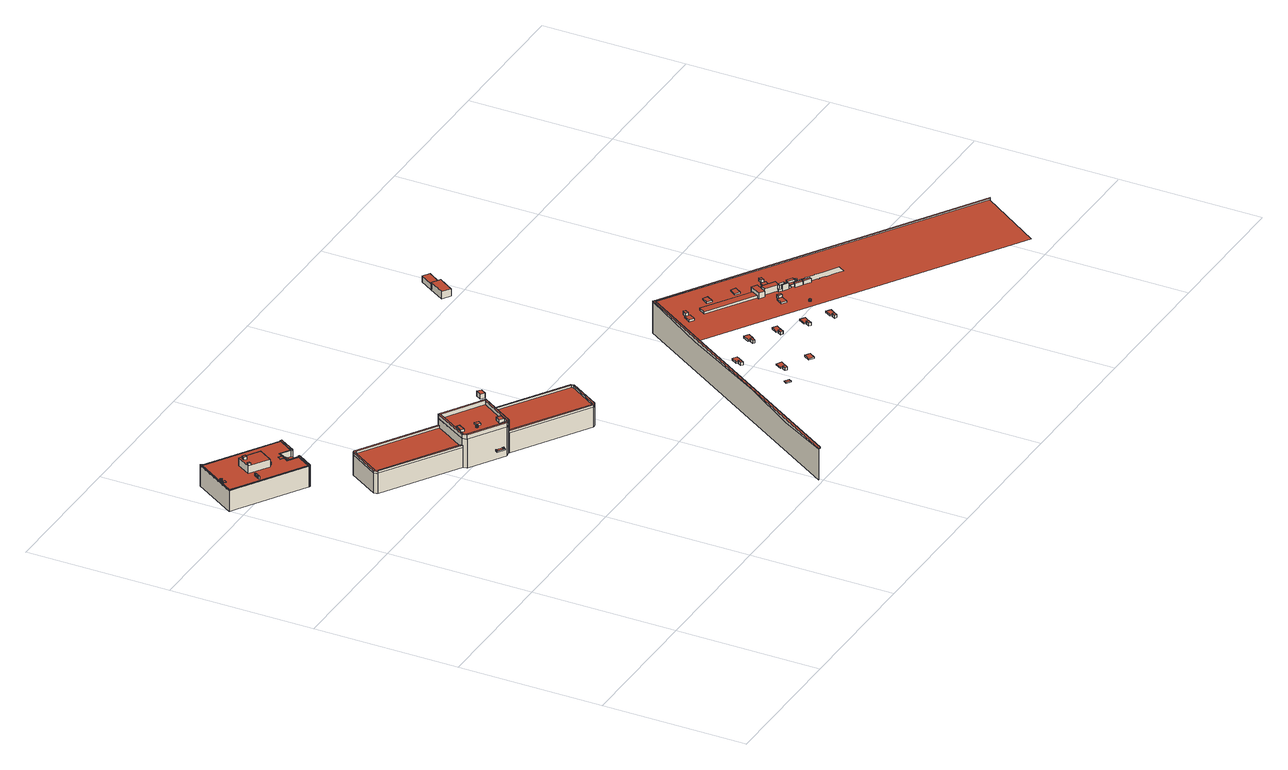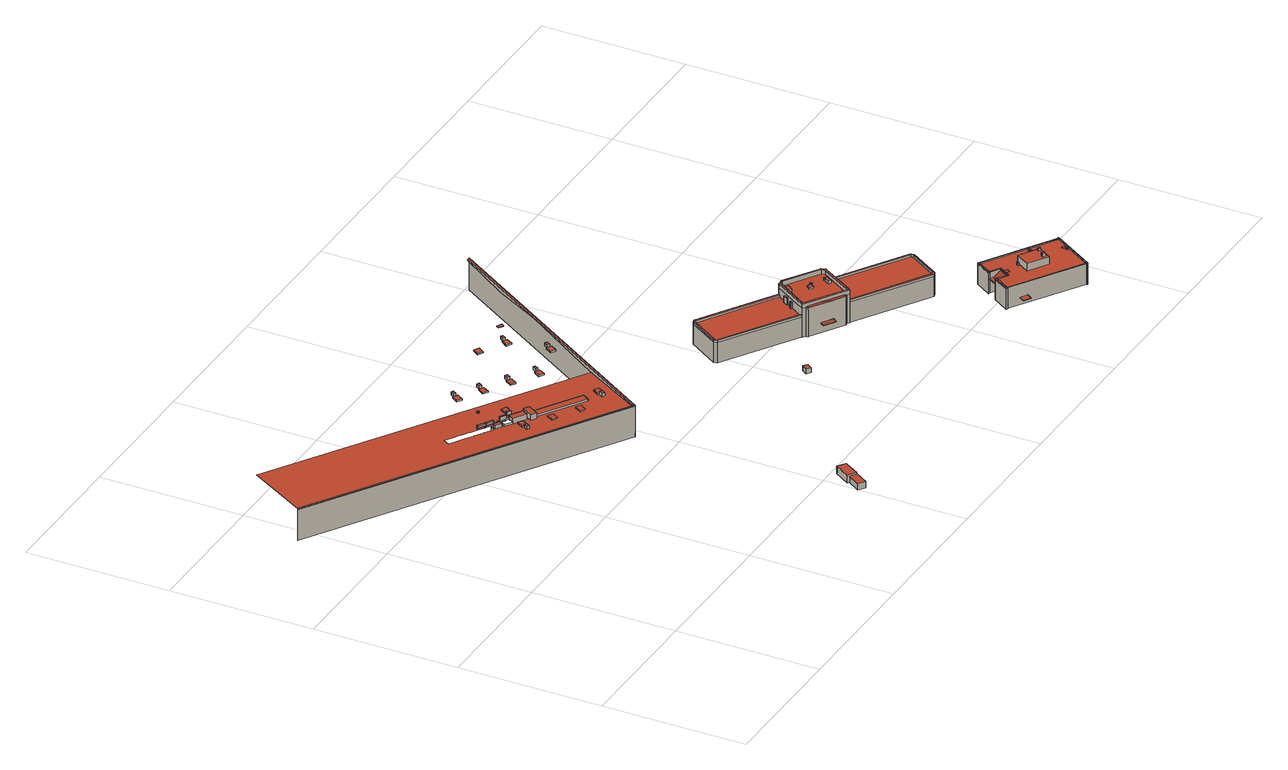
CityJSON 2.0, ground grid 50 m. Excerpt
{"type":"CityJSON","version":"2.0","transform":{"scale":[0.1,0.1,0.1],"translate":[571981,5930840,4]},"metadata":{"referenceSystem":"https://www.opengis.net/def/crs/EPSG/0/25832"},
"CityObjects":{
"building1":{"type":"Building","attributes":{"Grundfläche 2D":"484.877557","Grundhöhe NN":"4.752"},"children":["building1-1","building1-2","building1-3","building1-4","building1-5","building1-6","building1-7","building1-8","building1-9","building1-10","building1-11","building1-12","building1-13","building1-14","building1-15","building1-16"],"geometry":[{"type":"MultiSurface","lod":"3","boundaries":[[[0,1,2,3],[4,5,6,7],[8,9,10,11]],[[12,13,14,15,16,17,18,19,20,21,22,23,24,25,26,27,28,29,30,31,32,33,34,35],[36,37,38,39]],[[38,37,1,0]],[[37,36,2,1]],[[36,39,3,2]],[[0,3,39,38]],[[40,31,30,41,42,43,44,45]],[[46,13,12,35,47,48]],[[49,27,26,25,50,51]],[[52,33,32,53,54,55,56,57]],[[19,18,58,59]],[[60,61,62,23,22,21,20,19,59,63]],[[24,23,62,64]],[[25,24,64,50]],[[29,28,27,49,65,66,67,68]],[[41,30,29,68,67,66,43,42]],[[53,32,31,40,45,44,55,54]],[[69,34,33,52,57,56,70,71]],[[34,69,71,70,47,35]],[[14,13,46,72]],[[15,14,72,73]],[[16,15,73,74]],[[17,16,74,75]],[[18,17,75,58]],[[43,66,65,49,51,50,64,62,61,60,63,59,58,75,74,73,72,46,48,47,70,56,55,44]]],"semantics":{"surfaces":[{"type":"RoofSurface"},{"type":"WallSurface"},{"type":"GroundSurface"}],"values":[0,0,1,1,1,1,1,1,1,1,1,1,1,1,1,1,1,1,1,1,1,1,1,1,2]}}]},
"building1-1":{"type":"BuildingInstallation","parents":["building1"],"geometry":[{"type":"MultiSurface","lod":"3","boundaries":[[[76,77,78,79]],[[79,78,4,7]],[[76,79,7,6]],[[77,76,6,5]],[[78,77,5,4]]],"semantics":{"surfaces":[{"type":"RoofSurface"},{"type":"WallSurface"}],"values":[0,1,1,1,1]}}]},
"building1-2":{"type":"BuildingInstallation","parents":["building1"],"geometry":[{"type":"MultiSurface","lod":"3","boundaries":[[[80,81,82,83,84,85,86,87,88,89,90,91,92,93,94,95,96,97,98,99,100,101,102,103,104,105]],[[106,107,105,104]],[[107,108,80,105]],[[108,109,81,80]],[[109,110,82,81]],[[110,111,83,82]],[[111,112,84,83]],[[112,113,85,84]],[[113,114,86,85]],[[114,115,87,86]],[[115,116,88,87]],[[116,117,89,88]],[[117,118,90,89]],[[118,119,91,90]],[[119,120,92,91]],[[120,121,93,92]],[[121,122,94,93]],[[122,123,95,94]],[[123,124,96,95]],[[124,125,97,96]],[[125,126,98,97]],[[126,127,99,98]],[[127,128,100,99]],[[128,129,101,100]],[[129,130,102,101]],[[130,131,103,102]],[[131,106,104,103]]],"semantics":{"surfaces":[{"type":"RoofSurface"},{"type":"WallSurface"}],"values":[0,1,1,1,1,1,1,1,1,1,1,1,1,1,1,1,1,1,1,1,1,1,1,1,1,1,1]}}]},
"building1-3":{"type":"BuildingInstallation","parents":["building1"],"geometry":[{"type":"MultiSurface","lod":"3","boundaries":[[[132,133,134,135,136,137]],[[18,19,135,134]],[[20,138,136,135,19]],[[139,140,16,17,133,132,137,136,138,141,142,143]],[[17,18,134,133]]],"semantics":{"surfaces":[{"type":"RoofSurface"},{"type":"WallSurface"}],"values":[0,1,1,1,1]}}]},
"building1-4":{"type":"BuildingInstallation","parents":["building1"],"geometry":[{"type":"MultiSurface","lod":"3","boundaries":[[[144,145,146,147]],[[147,146,10,9]],[[144,147,9,8]],[[145,144,8,11]],[[146,145,11,10]]],"semantics":{"surfaces":[{"type":"RoofSurface"},{"type":"WallSurface"}],"values":[0,1,1,1,1]}}]},
"building1-5":{"type":"BuildingInstallation","parents":["building1"],"geometry":[{"type":"MultiSurface","lod":"3","boundaries":[[[148,149,150,151,152,153,154]],[[25,26,27,150,149,148]],[[27,28,29,152,151,150]],[[155,156,157,23,24,154,153,152,29,30,158,159,160]],[[24,25,148,154]]],"semantics":{"surfaces":[{"type":"RoofSurface"},{"type":"WallSurface"}],"values":[0,1,1,1,1]}}]},
"building1-6":{"type":"BuildingInstallation","parents":["building1"],"geometry":[{"type":"MultiSurface","lod":"3","boundaries":[[[161,159,158,162,163,164,165,166]],[[30,31,162,158]],[[31,32,163,162]],[[32,33,164,163]],[[167,168,166,165]],[[168,169,161,166]],[[169,160,159,161]]],"semantics":{"surfaces":[{"type":"RoofSurface"},{"type":"WallSurface"}],"values":[0,1,1,1,1,1,1]}}]},
"building1-7":{"type":"BuildingInstallation","parents":["building1"],"geometry":[{"type":"MultiSurface","lod":"3","boundaries":[[[170,171,172,173]],[[171,170,174,175]],[[175,176,172,171]],[[173,172,176,177]],[[170,173,177,174]]],"semantics":{"surfaces":[{"type":"RoofSurface"},{"type":"WallSurface"}],"values":[0,1,1,1,1]}}]},
"building1-8":{"type":"BuildingInstallation","parents":["building1"],"geometry":[{"type":"MultiSurface","lod":"3","boundaries":[[[156,178,141,138,179,180,157]],[[20,21,22,23,157,180,179,138]],[[156,155,142,141,178]]],"semantics":{"surfaces":[{"type":"RoofSurface"},{"type":"WallSurface"}],"values":[0,1,1]}}]},
"building1-9":{"type":"BuildingInstallation","parents":["building1"],"geometry":[{"type":"MultiSurface","lod":"3","boundaries":[[[181,182,183,184]],[[182,181,185,186]],[[183,182,186,187]],[[184,183,187,188]],[[181,184,188,185]]],"semantics":{"surfaces":[{"type":"RoofSurface"},{"type":"WallSurface"}],"values":[0,1,1,1,1]}}]},
"building1-10":{"type":"BuildingInstallation","parents":["building1"],"geometry":[{"type":"MultiSurface","lod":"3","boundaries":[[[139,189,190,140]],[[143,191,189,139]],[[15,16,140,190]]],"semantics":{"surfaces":[{"type":"RoofSurface"},{"type":"WallSurface"}],"values":[0,1,1]}}]},
"building1-11":{"type":"BuildingInstallation","parents":["building1"],"geometry":[{"type":"MultiSurface","lod":"3","boundaries":[[[192,193,194,195]],[[192,195,196,197]],[[195,194,198,196]],[[193,192,197,199]],[[194,193,199,198]]],"semantics":{"surfaces":[{"type":"RoofSurface"},{"type":"WallSurface"}],"values":[0,1,1,1,1]}}]},
"building1-12":{"type":"BuildingInstallation","parents":["building1"],"geometry":[{"type":"MultiSurface","lod":"3","boundaries":[[[200,201,202,203]],[[203,202,204,205]],[[205,206,200,203]],[[201,200,206,207]],[[207,204,202,201]]],"semantics":{"surfaces":[{"type":"RoofSurface"},{"type":"WallSurface"}],"values":[0,1,1,1,1]}}]},
"building1-13":{"type":"BuildingInstallation","parents":["building1"],"geometry":[{"type":"MultiSurface","lod":"3","boundaries":[[[208,209,210,211,212,213,214]],[[35,12,13,212,211,210]],[[13,14,213,212]],[[15,190,189,191,167,165,164,33,34,209,208,214,213,14]],[[35,210,209,34]]],"semantics":{"surfaces":[{"type":"RoofSurface"},{"type":"WallSurface"}],"values":[0,1,1,1,1]}}]},
"building1-14":{"type":"BuildingInstallation","parents":["building1"],"geometry":[{"type":"MultiSurface","lod":"3","boundaries":[[[215,216,217,218]],[[219,220,216,215]],[[220,221,217,216]],[[218,217,221,222]],[[215,218,222,219]]],"semantics":{"surfaces":[{"type":"RoofSurface"},{"type":"WallSurface"}],"values":[0,1,1,1,1]}}]},
"building1-15":{"type":"BuildingInstallation","parents":["building1"],"geometry":[{"type":"MultiSurface","lod":"3","boundaries":[[[41,68,223,224,69,52,225,226]],[[225,53,40,226]],[[53,54,45,40]],[[224,227,71,69]],[[69,71,57,52]],[[41,42,67,68]],[[68,67,228,223]],[[225,52,57,54,53]],[[226,40,45,42,41]],[[224,223,228,227]],[[228,67,42,45,54,57,71,227]]],"semantics":{"surfaces":[{"type":"RoofSurface"},{"type":"WallSurface"},{"type":"OuterCeilingSurface"}],"values":[0,0,1,1,1,1,1,1,1,1,2]}}]},
"building1-16":{"type":"BuildingInstallation","parents":["building1"],"geometry":[{"type":"MultiSurface","lod":"3","boundaries":[[[229,230,231,232]],[[233,234,232,231]],[[234,235,229,232]],[[235,236,230,229]],[[236,233,231,230]],[[236,235,234,233]]],"semantics":{"surfaces":[{"type":"RoofSurface"},{"type":"WallSurface"},{"type":"OuterCeilingSurface"}],"values":[0,1,1,1,1,2]}}]},
"building2":{"type":"Building","attributes":{"Grundfläche 2D":"1149.366505","Grundhöhe NN":"5.049"},"children":["building2-1","building2-2","building2-3","building2-4","building2-5","building2-6","building2-7","building2-8","building2-9","building2-10"],"geometry":[{"type":"MultiSurface","lod":"3","boundaries":[[[237,238,239,240,241,242,243,244,245,246,247,248,249,250,251,252,253]],[[254,255,256,257,258,259,260,261,262,263,264,265,266,267,268,269]],[[270,271,272,273,274,275,276,277]],[[278,279,280,281,282,274,273,283]],[[284,285,286,287,288,289,290,291]],[[292,293,294,295,296,297,298,299,300,301,302,303,304,305,306]],[[307,308,309,310,311,312]],[[313,314,315,316,317]],[[318,319,320,316,315]],[[319,321,322,320]],[[323,322,321]],[[304,303,243,242]],[[301,300,244,243,303,302,324,325]],[[300,299,298,246,245,244]],[[298,297,247,246]],[[296,326,327,328,251,250,249,248]],[[329,252,251,328]],[[329,330,253,252]],[[330,331,237,253]],[[241,240,239,238,237,331,313,317,316,320,322,323,305]],[[284,291,290,289,280,279,332,333,334,331,330,277,276]],[[262,310,309,263]],[[309,308,264,263]],[[265,264,308,307]],[[266,265,307,312]],[[267,266,312,311]],[[335,336,254,269]],[[336,337,255,254]],[[337,338,256,255]],[[339,340,258,257,256,338]],[[340,341,342,260,259,258]],[[343,344,270,277]],[[344,345,346,347,273,272,271,270]],[[274,286,285,275]],[[276,275,285,284]],[[281,280,289,288]],[[282,281,288,287]],[[274,282,287,286]],[[347,348,283,273]],[[348,349,278,283]],[[349,332,279,278]],[[335,269,268,267,311,310,262,261,294,293,292,306,305,350,351]],[[295,294,261,260,342,352,353,296]],[[354,355,328,327,326,296,353,356]],[[329,328,355,357]],[[330,329,357,358]],[[330,358,343,277]],[[313,331,334,359]],[[323,360,350,305]],[[361,315,314,313,359,362]],[[363,321,319,318,315,361,364]],[[323,321,363,360]],[[336,335,351,365]],[[337,336,365,366]],[[338,337,366,367]],[[368,340,339,338,367,369]],[[342,341,340,368,370,352]],[[344,343,358,371]],[[372,373,347,346,345,344,371,374]],[[348,347,373,375]],[[349,348,375,376]],[[332,349,376,333]],[[334,333,376,375,373,372,374,371,358,357,355,354,356,353,352,370,368,369,367,366,365,351,350,360,363,364,361,362,359]]],"semantics":{"surfaces":[{"type":"RoofSurface"},{"type":"WallSurface"},{"type":"GroundSurface"}],"values":[0,0,0,0,0,0,0,0,0,0,0,1,1,1,1,1,1,1,1,1,1,1,1,1,1,1,1,1,1,1,1,1,1,1,1,1,1,1,1,1,1,1,1,1,1,1,1,1,1,1,1,1,1,1,1,1,1,1,1,1,1,1,2]}}]},
"building2-1":{"type":"BuildingInstallation","parents":["building2"],"geometry":[{"type":"MultiSurface","lod":"3","boundaries":[[[377,378,379,380]],[[381,382,380,379]],[[382,383,377,380]],[[378,377,383,384]],[[379,378,384,381]]],"semantics":{"surfaces":[{"type":"RoofSurface"},{"type":"WallSurface"}],"values":[0,1,1,1,1]}}]},
"building2-2":{"type":"BuildingInstallation","parents":["building2"],"geometry":[{"type":"MultiSurface","lod":"3","boundaries":[[[242,241,385,386,387,388,389,248,247,390]],[[306,292,293,294,388,387,386,385,241,305]],[[294,295,296,248,389,388]],[[297,391,390,247]],[[391,304,242,390]]],"semantics":{"surfaces":[{"type":"RoofSurface"},{"type":"WallSurface"}],"values":[0,1,1,1,1]}}]},
"building2-3":{"type":"BuildingInstallation","parents":["building2"],"geometry":[{"type":"MultiSurface","lod":"3","boundaries":[[[392,393,394,395]],[[394,393,396,397]],[[397,398,395,394]],[[392,395,398,399]],[[399,396,393,392]]],"semantics":{"surfaces":[{"type":"RoofSurface"},{"type":"WallSurface"}],"values":[0,1,1,1,1]}}]},
"building2-4":{"type":"BuildingInstallation","parents":["building2"],"geometry":[{"type":"MultiSurface","lod":"3","boundaries":[[[400,401,402,403]],[[290,291,400,403]],[[291,404,401,400]],[[402,401,404,405]],[[290,403,402,405]]],"semantics":{"surfaces":[{"type":"RoofSurface"},{"type":"WallSurface"}],"values":[0,1,1,1,1]}}]},
"building2-5":{"type":"BuildingInstallation","parents":["building2"],"geometry":[{"type":"MultiSurface","lod":"3","boundaries":[[[406,407,408,409,410,411,412,413,414,415,416,417,418,419,420,421,422,423,424,425,426,427,428,429,430]],[[431,432,406,430]],[[432,433,407,406]],[[434,431,430,429]],[[433,435,408,407]],[[435,436,409,408]],[[436,437,410,409]],[[437,438,411,410]],[[438,439,412,411]],[[439,440,413,412]],[[440,441,414,413]],[[441,442,415,414]],[[442,443,416,415]],[[443,444,417,416]],[[444,445,418,417]],[[445,446,419,418]],[[446,447,420,419]],[[447,448,421,420]],[[448,449,422,421]],[[449,450,423,422]],[[450,451,424,423]],[[451,452,425,424]],[[452,453,426,425]],[[453,454,427,426]],[[454,455,428,427]],[[455,434,429,428]]],"semantics":{"surfaces":[{"type":"RoofSurface"},{"type":"WallSurface"}],"values":[0,1,1,1,1,1,1,1,1,1,1,1,1,1,1,1,1,1,1,1,1,1,1,1,1,1]}}]},
"building2-6":{"type":"BuildingInstallation","parents":["building2"],"geometry":[{"type":"MultiSurface","lod":"3","boundaries":[[[456,457,458,459]],[[458,457,460,461]],[[462,459,458,461]],[[456,459,462,463]],[[457,456,463,460]]],"semantics":{"surfaces":[{"type":"RoofSurface"},{"type":"WallSurface"}],"values":[0,1,1,1,1]}}]},
"building2-7":{"type":"BuildingInstallation","parents":["building2"],"geometry":[{"type":"MultiSurface","lod":"3","boundaries":[[[324,464,465,325]],[[464,324,302,466]],[[465,464,466,467]],[[325,465,467,301]]],"semantics":{"surfaces":[{"type":"RoofSurface"},{"type":"WallSurface"}],"values":[0,1,1,1]}}]},
"building2-8":{"type":"BuildingInstallation","parents":["building2"],"geometry":[{"type":"MultiSurface","lod":"3","boundaries":[[[468,469,470,471,472,473,474,475]],[[476,468,475,477,478]],[[479,472,471,480,481]],[[479,482,473,472]],[[474,473,482,483]],[[483,477,475,474]],[[468,476,484,469]],[[469,484,485,470]],[[470,485,480,471]],[[486,481,480,485,484,476,478,487]]],"semantics":{"surfaces":[{"type":"RoofSurface"},{"type":"WallSurface"},{"type":"OuterCeilingSurface"}],"values":[0,1,1,1,1,1,1,1,1,2]}}]},
"building2-9":{"type":"BuildingInstallation","parents":["building2"],"geometry":[{"type":"MultiSurface","lod":"3","boundaries":[[[482,479,477,483]],[[479,481,478,477]],[[481,486,487,478]]],"semantics":{"surfaces":[{"type":"RoofSurface"},{"type":"WallSurface"},{"type":"OuterCeilingSurface"}],"values":[0,1,2]}}]},
"building2-10":{"type":"BuildingInstallation","parents":["building2"],"geometry":[{"type":"MultiSurface","lod":"3","boundaries":[[[488,489,490,491]],[[492,493,488,491]],[[494,492,491,490]],[[493,495,489,488]],[[495,494,490,489]],[[495,493,492,494]]],"semantics":{"surfaces":[{"type":"RoofSurface"},{"type":"WallSurface"},{"type":"OuterCeilingSurface"}],"values":[0,1,1,1,1,2]}}]},
"building3":{"type":"Building","attributes":{"Grundfläche 2D":"12975.979466","Grundhöhe NN":"4.905"},"children":["building3-1","building3-2","building3-3","building3-4","building3-5","building3-6","building3-7","building3-8","building3-9","building3-10","building3-11","building3-12","building3-13","building3-14","building3-15","building3-16","building3-17","building3-18","building3-19","building3-20","building3-21","building3-22","building3-23","building3-24","building3-25","building3-26","building3-27","building3-28"],"geometry":[{"type":"MultiSurface","lod":"3","boundaries":[[[496,497,498,499,500,501,502,503,504]],[[505,506,500,499,498,497,496]],[[507,508,509,510,511,512,513]],[[514,515,516,517]],[[506,505,511,510,518,519,520]],[[515,521,522,516]],[[517,516,522,523]],[[524,514,517,523]],[[525,526,527,528]],[[526,529,530,527]],[[531,532,528,527,530,533]],[[534,535,536,537]],[[535,538,539,540,541,536]],[[534,537,533,530,529]],[[537,542,531,533]],[[525,528,532,543,544]],[[542,543,532,531]],[[545,546,547,548]],[[549,544,543,550]],[[546,551,552,547]],[[551,553,554,552]],[[555,549,550,556]],[[557,558,559,560]],[[558,555,556,559]],[[561,562,563,564]],[[565,566,567,568]],[[569,570,509,508],[544,549,555,558,557,571,566,565,572,573,574,575,576,577,578,579,580,581,582,583,584,585,586,587,588,589,590,591,592,593,594,595,596,597,562,561,598,599,553,551,546,545,600,601,539,538,535,534,529,526,525],[524,521,515,514]],[[562,597,602,603]],[[572,565,568,604]],[[573,572,604,605]],[[501,500,606,607,608,609]]],"semantics":{"surfaces":[{"type":"WallSurface"},{"type":"RoofSurface"}],"values":[0,0,0,0,1,0,1,0,0,0,1,0,0,0,0,0,0,0,0,0,0,0,0,0,0,0,1,1,0,0,0]}}]},
"building3-1":{"type":"BuildingInstallation","parents":["building3"],"geometry":[{"type":"MultiSurface","lod":"3","boundaries":[[[610,611,612,613]],[[614,615,613,612]],[[610,613,615,616]],[[616,617,611,610]],[[612,611,617,614]]],"semantics":{"surfaces":[{"type":"RoofSurface"},{"type":"WallSurface"}],"values":[0,1,1,1,1]}}]},
"building3-2":{"type":"BuildingInstallation","parents":["building3"],"geometry":[{"type":"MultiSurface","lod":"3","boundaries":[[[618,619,620,621]],[[619,618,622,623]],[[621,620,624,625]],[[618,621,625,622]],[[620,619,623,624]]],"semantics":{"surfaces":[{"type":"RoofSurface"},{"type":"WallSurface"}],"values":[0,1,1,1,1]}}]},
"building3-3":{"type":"BuildingInstallation","parents":["building3"],"geometry":[{"type":"MultiSurface","lod":"3","boundaries":[[[626,627,628,629]],[[629,628,630,631]],[[626,629,631,632]],[[627,626,632,633]],[[628,627,633,630]]],"semantics":{"surfaces":[{"type":"RoofSurface"},{"type":"WallSurface"}],"values":[0,1,1,1,1]}}]},
"building3-4":{"type":"BuildingInstallation","parents":["building3"],"geometry":[{"type":"MultiSurface","lod":"3","boundaries":[[[634,635,636,637]],[[638,639,637,636]],[[639,640,634,637]],[[640,641,635,634]],[[641,638,636,635]]],"semantics":{"surfaces":[{"type":"RoofSurface"},{"type":"WallSurface"}],"values":[0,1,1,1,1]}}]},
"building3-5":{"type":"BuildingInstallation","parents":["building3"],"geometry":[{"type":"MultiSurface","lod":"3","boundaries":[[[642,643,644,645]],[[645,644,646,647]],[[642,645,647,648]],[[648,649,643,642]],[[649,646,644,643]]],"semantics":{"surfaces":[{"type":"RoofSurface"},{"type":"WallSurface"}],"values":[0,1,1,1,1]}}]},
"building3-6":{"type":"BuildingInstallation","parents":["building3"],"geometry":[{"type":"MultiSurface","lod":"3","boundaries":[[[650,651,652,653,654]],[[655,656,652,651]],[[657,655,651,650]],[[656,658,659,654,653,652]],[[659,657,650,654]]],"semantics":{"surfaces":[{"type":"RoofSurface"},{"type":"WallSurface"}],"values":[0,1,1,1,1]}}]},
"building3-7":{"type":"BuildingInstallation","parents":["building3"],"geometry":[{"type":"MultiSurface","lod":"3","boundaries":[[[660,661,662,663]],[[663,662,664,665]],[[660,663,665,666]],[[661,660,666,667]],[[662,661,667,664]]],"semantics":{"surfaces":[{"type":"RoofSurface"},{"type":"WallSurface"}],"values":[0,1,1,1,1]}}]},
"building3-8":{"type":"BuildingInstallation","parents":["building3"],"geometry":[{"type":"MultiSurface","lod":"3","boundaries":[[[668,669,670,671]],[[671,670,672,673]],[[673,674,668,671]],[[669,668,674,675]],[[675,672,670,669]]],"semantics":{"surfaces":[{"type":"RoofSurface"},{"type":"WallSurface"}],"values":[0,1,1,1,1]}}]},
"building3-9":{"type":"BuildingInstallation","parents":["building3"],"geometry":[{"type":"MultiSurface","lod":"3","boundaries":[[[676,677,678,679]],[[679,678,680,681]],[[676,679,681,682]],[[677,676,682,683]],[[678,677,683,680]]],"semantics":{"surfaces":[{"type":"RoofSurface"},{"type":"WallSurface"}],"values":[0,1,1,1,1]}}]},
"building3-10":{"type":"BuildingInstallation","parents":["building3"],"geometry":[{"type":"MultiSurface","lod":"3","boundaries":[[[684,685,686,687]],[[688,689,687,686]],[[689,690,684,687]],[[690,691,685,684]],[[691,688,686,685]]],"semantics":{"surfaces":[{"type":"RoofSurface"},{"type":"WallSurface"}],"values":[0,1,1,1,1]}}]},
"building3-11":{"type":"BuildingInstallation","parents":["building3"],"geometry":[{"type":"MultiSurface","lod":"3","boundaries":[[[692,693,694,695,696]],[[697,698,699,694,693,692]],[[699,700,695,694]],[[700,701,696,695]],[[701,697,692,696]]],"semantics":{"surfaces":[{"type":"RoofSurface"},{"type":"WallSurface"}],"values":[0,1,1,1,1]}}]},
"building3-12":{"type":"BuildingInstallation","parents":["building3"],"geometry":[{"type":"MultiSurface","lod":"3","boundaries":[[[702,703,704,705]],[[705,704,706,707]],[[702,705,707,708]],[[703,702,708,709]],[[704,703,709,706]]],"semantics":{"surfaces":[{"type":"RoofSurface"},{"type":"WallSurface"}],"values":[0,1,1,1,1]}}]},
"building3-13":{"type":"BuildingInstallation","parents":["building3"],"geometry":[{"type":"MultiSurface","lod":"3","boundaries":[[[710,711,712,713]],[[713,712,714,715]],[[710,713,715,716]],[[711,710,716,717]],[[712,711,717,714]]],"semantics":{"surfaces":[{"type":"RoofSurface"},{"type":"WallSurface"}],"values":[0,1,1,1,1]}}]},
"building3-14":{"type":"BuildingInstallation","parents":["building3"],"geometry":[{"type":"MultiSurface","lod":"3","boundaries":[[[718,719,720,721]],[[722,723,718,721]],[[723,724,719,718]],[[724,725,720,719]],[[725,722,721,720]]],"semantics":{"surfaces":[{"type":"RoofSurface"},{"type":"WallSurface"}],"values":[0,1,1,1,1]}}]},
"building3-15":{"type":"BuildingInstallation","parents":["building3"],"geometry":[{"type":"MultiSurface","lod":"3","boundaries":[[[726,727,728,729]],[[729,728,730,731]],[[726,729,731,732]],[[727,726,732,733]],[[728,727,733,730]]],"semantics":{"surfaces":[{"type":"RoofSurface"},{"type":"WallSurface"}],"values":[0,1,1,1,1]}}]},
"building3-16":{"type":"BuildingInstallation","parents":["building3"],"geometry":[{"type":"MultiSurface","lod":"3","boundaries":[[[734,735,736,737]],[[737,736,738,739]],[[734,737,739,740]],[[735,734,740,741]],[[736,735,741,738]]],"semantics":{"surfaces":[{"type":"RoofSurface"},{"type":"WallSurface"}],"values":[0,1,1,1,1]}}]},
"building3-17":{"type":"BuildingInstallation","parents":["building3"],"geometry":[{"type":"MultiSurface","lod":"3","boundaries":[[[742,743,744,745]],[[746,747,742,745]],[[747,748,743,742]],[[748,749,744,743]],[[749,746,745,744]]],"semantics":{"surfaces":[{"type":"RoofSurface"},{"type":"WallSurface"}],"values":[0,1,1,1,1]}}]},
"building3-18":{"type":"BuildingInstallation","parents":["building3"],"geometry":[{"type":"MultiSurface","lod":"3","boundaries":[[[750,751,752,753]],[[754,755,751,750]],[[755,756,752,751]],[[756,757,753,752]],[[757,754,750,753]]],"semantics":{"surfaces":[{"type":"RoofSurface"},{"type":"WallSurface"}],"values":[0,1,1,1,1]}}]},
"building3-19":{"type":"BuildingInstallation","parents":["building3"],"geometry":[{"type":"MultiSurface","lod":"3","boundaries":[[[758,759,760,761]],[[761,760,762,763]],[[758,761,763,764]],[[759,758,764,765]],[[760,759,765,762]]],"semantics":{"surfaces":[{"type":"RoofSurface"},{"type":"WallSurface"}],"values":[0,1,1,1,1]}}]},
"building3-20":{"type":"BuildingInstallation","parents":["building3"],"geometry":[{"type":"MultiSurface","lod":"3","boundaries":[[[766,767,768,769]],[[769,768,770,771]],[[766,769,771,772]],[[767,766,772,773]],[[768,767,773,770]]],"semantics":{"surfaces":[{"type":"RoofSurface"},{"type":"WallSurface"}],"values":[0,1,1,1,1]}}]},
"building3-21":{"type":"BuildingInstallation","parents":["building3"],"geometry":[{"type":"MultiSurface","lod":"3","boundaries":[[[774,775,776,777]],[[778,779,774,777]],[[780,775,774,779,524,523,522,521]],[[780,781,776,775]],[[781,778,777,776]]],"semantics":{"surfaces":[{"type":"RoofSurface"},{"type":"WallSurface"}],"values":[0,1,1,1,1]}}]},
"building3-22":{"type":"BuildingInstallation","parents":["building3"],"geometry":[{"type":"MultiSurface","lod":"3","boundaries":[[[782,783,784,785,786,787,788,789,790,791,792,793,794,795,796,797,798,799,800,801,802,803,804,805,806,807,808,809,810]],[[787,786,811,812]],[[784,783,813,814]],[[785,784,814,815]],[[786,785,815,811]],[[788,787,812,816]],[[789,788,816,817]],[[790,789,817,818]],[[791,790,818,819]],[[792,791,819,820]],[[793,792,820,821]],[[794,793,821,822]],[[795,794,822,823]],[[796,795,823,824]],[[797,796,824,825]],[[798,797,825,826]],[[799,798,826,827]],[[800,799,827,828]],[[801,800,828,829]],[[802,801,829,830]],[[803,802,830,831]],[[804,803,831,832]],[[805,804,832,833]],[[806,805,833,834]],[[807,806,834,835]],[[808,807,835,836]],[[809,808,836,837]],[[810,809,837,838]],[[782,810,838,839]],[[783,782,839,813]]],"semantics":{"surfaces":[{"type":"RoofSurface"},{"type":"WallSurface"}],"values":[0,1,1,1,1,1,1,1,1,1,1,1,1,1,1,1,1,1,1,1,1,1,1,1,1,1,1,1,1,1]}}]},
"building3-23":{"type":"BuildingInstallation","parents":["building3"],"geometry":[{"type":"MultiSurface","lod":"3","boundaries":[[[840,841,842,843,844,845]],[[846,540,539,847,843,842,841]],[[847,848,844,843]],[[545,548,849,840,845,844,848]],[[849,846,841,840]]],"semantics":{"surfaces":[{"type":"RoofSurface"},{"type":"WallSurface"}],"values":[0,1,1,1,1]}}]},
"building3-24":{"type":"BuildingInstallation","parents":["building3"],"geometry":[{"type":"MultiSurface","lod":"3","boundaries":[[[850,851,852,853]],[[851,850,854,855]],[[855,856,852,851]],[[856,857,853,852]],[[850,853,857,854]]],"semantics":{"surfaces":[{"type":"RoofSurface"},{"type":"WallSurface"}],"values":[0,1,1,1,1]}}]},
"building3-25":{"type":"BuildingInstallation","parents":["building3"],"geometry":[{"type":"MultiSurface","lod":"3","boundaries":[[[858,859,860,861]],[[861,860,862,863]],[[858,861,863,864]],[[859,858,864,865]],[[860,859,865,862]]],"semantics":{"surfaces":[{"type":"RoofSurface"},{"type":"WallSurface"}],"values":[0,1,1,1,1]}}]},
"building3-26":{"type":"BuildingInstallation","parents":["building3"],"geometry":[{"type":"MultiSurface","lod":"3","boundaries":[[[866,867,868,869,870,871]],[[872,554,553,873,869,868,867]],[[873,874,870,869]],[[561,564,875,866,871,870,874]],[[875,872,867,866]]],"semantics":{"surfaces":[{"type":"RoofSurface"},{"type":"WallSurface"}],"values":[0,1,1,1,1]}}]},
"building3-27":{"type":"BuildingInstallation","parents":["building3"],"geometry":[{"type":"MultiSurface","lod":"3","boundaries":[[[876,877,878,879]],[[876,880,557,560,881,877]],[[881,567,878,877]],[[882,879,878,567,566]],[[882,880,876,879]]],"semantics":{"surfaces":[{"type":"RoofSurface"},{"type":"WallSurface"}],"values":[0,1,1,1,1]}}]},
"building3-28":{"type":"BuildingInstallation","parents":["building3"],"geometry":[{"type":"MultiSurface","lod":"3","boundaries":[[[883,884,885,886,887,888]],[[889,563,562,890,886,885,884]],[[890,891,887,886]],[[597,892,893,883,888,887,891]],[[893,889,884,883]]],"semantics":{"surfaces":[{"type":"RoofSurface"},{"type":"WallSurface"}],"values":[0,1,1,1,1]}}]},
"building4":{"type":"Building","attributes":{"Grundfläche 2D":"3.917726","Grundhöhe NN":"5.155"},"geometry":[{"type":"Solid","lod":"3","boundaries":[[[[894,895,896,897]],[[898,899,897,896]],[[899,900,894,897]],[[900,901,895,894]],[[901,898,896,895]],[[901,900,899,898]]]],"semantics":{"surfaces":[{"type":"RoofSurface"},{"type":"WallSurface"},{"type":"GroundSurface"}],"values":[[0,1,1,1,1,2]]}}]},
"building5":{"type":"Building","attributes":{"Grundfläche 2D":"20.797572","Grundhöhe NN":"4.894"},"geometry":[{"type":"Solid","lod":"3","boundaries":[[[[902,903,904,905]],[[903,902,906,907]],[[904,903,907,908]],[[905,904,908,909]],[[902,905,909,906]],[[907,906,909,908]]]],"semantics":{"surfaces":[{"type":"RoofSurface"},{"type":"WallSurface"},{"type":"GroundSurface"}],"values":[[0,1,1,1,1,2]]}}]},
"building6":{"type":"Building","attributes":{"Grundfläche 2D":"14.997078","Grundhöhe NN":"4.881"},"geometry":[{"type":"Solid","lod":"3","boundaries":[[[[910,911,912,913,914,915]],[[916,907,914,913]],[[907,917,915,914]],[[917,918,910,915]],[[918,919,911,910]],[[919,920,912,911]],[[920,916,913,912]],[[916,920,919,918,917,907]]]],"semantics":{"surfaces":[{"type":"RoofSurface"},{"type":"WallSurface"},{"type":"GroundSurface"}],"values":[[0,1,1,1,1,1,1,2]]}}]}
},
"vertices":[
[150,1593,109],[120,1545,109],[186,1503,109],[216,1551,109],[151,1582,109],[159,1576,109],[154,1568,109],[145,1574,109],[130,1542,109],[123,1546,109],[127,1553,109],[134,1549,109],[338,1539,82],[340,1541,82],[336,1544,82],[335,1543,82],[97,1695,82],[97,1696,82],[94,1698,82],[1,1551,82],[3,1549,82],[35,1529,82],[37,1528,82],[243,1398,82],[243,1397,82],[247,1395,82],[280,1447,82],[283,1451,82],[280,1452,82],[278,1453,82],[277,1452,82],[244,1472,82],[268,1509,82],[301,1489,82],[300,1488,82],[305,1485,82],[186,1503,82],[120,1545,82],[150,1593,82],[216,1551,82],[244,1472,79],[277,1452,62],[277,1452,60],[277,1452,8],[244,1472,8],[244,1472,60],[340,1541,8],[305,1485,8],[338,1539,8],[283,1451,8],[247,1395,8],[280,1447,8],[301,1489,62],[268,1509,79],[268,1509,60],[268,1509,8],[301,1489,8],[301,1489,60],[94,1698,8],[1,1551,8],[35,1529,8],[37,1528,8],[243,1398,8],[3,1549,8],[243,1397,8],[280,1452,8],[278,1453,8],[278,1453,60],[278,1453,62],[300,1488,62],[300,1488,8],[300,1488,60],[336,1544,8],[335,1543,8],[97,1695,8],[97,1696,8],
[154,1568,119],[159,1576,119],[151,1582,119],[145,1574,119],
[48,1598,88],[48,1599,88],[48,1600,88],[48,1601,88],[48,1602,88],[48,1603,88],[47,1603,88],[47,1604,88],[46,1604,88],[45,1604,88],[44,1604,88],[43,1604,88],[43,1603,88],[42,1603,88],[42,1602,88],[41,1602,88],[41,1601,88],[41,1600,88],[42,1599,88],[42,1598,88],[43,1598,88],[43,1597,88],[44,1597,88],[45,1597,88],[46,1597,88],[47,1598,88],[46,1597,82],[47,1598,82],[48,1598,82],[48,1599,82],[48,1600,82],[48,1601,82],[48,1602,82],[48,1603,82],[47,1603,82],[47,1604,82],[46,1604,82],[45,1604,82],[44,1604,82],[43,1604,82],[43,1603,82],[42,1603,82],[42,1602,82],[41,1602,82],[41,1601,82],[41,1600,82],[42,1599,82],[42,1598,82],[43,1598,82],[43,1597,82],[44,1597,82],[45,1597,82],
[97,1695,86],[97,1696,86],[94,1698,86],[1,1551,86],[3,1549,86],[95,1693,86],[3,1549,84],[95,1693,84],[97,1695,84],[6,1553,84],[6,1553,82],[95,1693,82],
[130,1542,116],[134,1549,116],[127,1553,116],[123,1546,116],
[247,1395,85],[280,1447,85],[283,1451,85],[280,1452,85],[278,1453,85],[276,1450,85],[243,1397,85],[245,1401,82],[245,1401,84],[243,1398,84],[277,1452,84],[276,1450,84],[276,1450,82],
[241,1472,84],[244,1472,84],[268,1509,84],[301,1489,84],[302,1491,84],[267,1513,84],[302,1491,82],[267,1513,82],[241,1472,82],
[116,1512,91],[121,1520,91],[118,1522,91],[113,1514,91],[116,1512,82],[121,1520,82],[118,1522,82],[113,1514,82],
[37,1532,84],[35,1529,84],[37,1528,84],
[113,1507,91],[110,1509,91],[105,1501,91],[108,1499,91],[113,1507,82],[110,1509,82],[105,1501,82],[108,1499,82],
[334,1541,84],[335,1543,84],[334,1541,82],
[195,1508,92],[198,1506,92],[202,1513,92],[199,1515,92],[199,1515,82],[195,1508,82],[202,1513,82],[198,1506,82],
[246,1505,84],[239,1495,84],[249,1488,84],[256,1498,84],[249,1488,82],[256,1498,82],[246,1505,82],[239,1495,82],
[301,1489,85],[300,1488,85],[305,1485,85],[338,1539,85],[340,1541,85],[336,1544,85],[335,1543,85],
[43,1582,84],[48,1590,84],[40,1595,84],[35,1587,84],[43,1582,82],[48,1590,82],[40,1595,82],[35,1587,82],
[280,1452,62],[303,1487,62],[289,1496,62],[266,1459,62],[303,1487,60],[280,1452,60],
[288,1602,37],[275,1582,37],[298,1567,37],[311,1588,37],[298,1567,35],[311,1588,35],[288,1602,35],[275,1582,35],
[778,1058,129],[768,1064,129],[763,1067,129],[761,1068,129],[634,1149,129],[635,1140,129],[770,1055,129],[698,944,129],[697,943,129],[686,941,129],[568,1016,129],[562,1012,129],[564,1011,129],[682,936,129],[684,935,129],[698,938,129],[700,936,129],[377,1310,90],[366,1307,90],[299,1201,90],[301,1192,90],[302,1189,90],[304,1188,90],[559,1025,90],[558,1029,90],[560,1032,90],[307,1193,90],[305,1200,90],[370,1301,90],[376,1302,90],[629,1142,90],[630,1143,90],[632,1147,90],[955,774,90],[959,774,90],[965,775,90],[967,776,90],[963,781,90],[957,780,90],[704,942,90],[700,936,90],[1032,892,90],[776,1056,90],[773,1051,90],[1027,889,90],[1029,883,90],[1034,882,90],[704,942,83],[957,780,83],[963,781,83],[1029,883,83],[1027,889,83],[773,1051,83],[731,984,83],[721,970,83],[629,1142,114],[560,1032,114],[558,1029,114],[559,1025,114],[562,1012,114],[568,1016,114],[686,941,114],[697,943,114],[698,944,114],[707,957,114],[718,974,114],[770,1055,114],[635,1140,114],[634,1149,114],[630,1143,114],[370,1301,83],[305,1200,83],[307,1193,83],[560,1032,83],[629,1142,83],[376,1302,83],[768,1064,114],[767,1069,114],[767,1072,114],[761,1068,117],[763,1067,116],[765,1074,114],[691,1122,114],[725,1091,118],[652,1146,114],[652,1138,118],[643,1143,114],[718,974,125],[707,957,125],[564,1011,114],[682,936,114],[684,935,114],[698,938,114],[700,936,114],[778,1058,114],[776,1056,83],[776,1056,10],[778,1058,10],[632,1147,83],[377,1310,83],[366,1307,83],[299,1201,83],[301,1192,83],[302,1189,83],[304,1188,83],[559,1025,83],[700,936,83],[955,774,83],[959,774,83],[965,775,83],[967,776,83],[1034,882,83],[1032,892,83],[634,1149,10],[632,1147,10],[559,1025,10],[562,1012,10],[682,936,10],[684,935,10],[564,1011,10],[698,938,10],[700,936,10],[768,1064,10],[643,1143,10],[767,1072,10],[767,1069,10],[652,1146,10],[765,1074,10],[377,1310,10],[366,1307,10],[299,1201,10],[302,1189,10],[301,1192,10],[304,1188,10],[955,774,10],[965,775,10],[967,776,10],[959,774,10],[1034,882,10],[1032,892,10],
[589,1047,124],[598,1041,124],[611,1063,124],[602,1068,124],[611,1063,114],[602,1068,114],[589,1047,114],[598,1041,114],
[630,1143,129],[629,1142,129],[560,1032,129],[558,1029,129],[559,1025,129],[565,1029,129],[565,1029,114],
[751,1006,106],[748,1008,106],[743,1000,106],[746,998,106],[748,1008,83],[743,1000,83],[746,998,83],[751,1006,83],
[721,970,106],[726,967,106],[735,981,106],[731,984,106],[726,967,83],[735,981,83],
[642,1016,120],[643,1016,120],[643,1017,120],[643,1018,120],[643,1019,120],[642,1019,120],[642,1020,120],[641,1020,120],[641,1021,120],[640,1021,120],[639,1021,120],[638,1020,120],[637,1020,120],[637,1019,120],[636,1018,120],[636,1017,120],[637,1016,120],[637,1015,120],[638,1015,120],[638,1014,120],[639,1014,120],[640,1014,120],[641,1014,120],[641,1015,120],[642,1015,120],[642,1015,114],[642,1016,114],[643,1016,114],[641,1015,114],[643,1017,114],[643,1018,114],[643,1019,114],[642,1019,114],[642,1020,114],[641,1020,114],[641,1021,114],[640,1021,114],[639,1021,114],[638,1020,114],[637,1020,114],[637,1019,114],[636,1018,114],[636,1017,114],[637,1016,114],[637,1015,114],[638,1015,114],[638,1014,114],[639,1014,114],[640,1014,114],[641,1014,114],
[666,1025,119],[653,1034,119],[645,1021,119],[657,1013,119],[653,1034,114],[645,1021,114],[657,1013,114],[666,1025,114],
[704,984,125],[692,966,125],[704,984,114],[692,966,114],
[647,958,47],[639,946,47],[663,931,47],[671,943,47],[668,945,47],[662,934,47],[642,947,47],[649,957,47],[647,958,43],[649,957,45],[649,957,43],[668,945,45],[671,943,43],[668,945,43],[662,934,45],[642,947,45],[639,946,43],[663,931,43],[662,934,43],[642,947,43],
[729,1097,49],[738,1112,46],[699,1135,46],[691,1122,49],[691,1122,44],[729,1097,44],[699,1135,44],[738,1112,44],
[995,13,120],[1105,186,110],[1213,356,121],[1400,651,110],[1537,866,120],[1537,866,9],[995,13,9],[995,13,65],[995,13,70],[995,13,124],[1537,866,124],[1218,352,121],[1406,647,110],[1541,860,120],[1541,860,124],[1003,12,124],[1003,12,120],[1110,182,110],[1569,719,116],[1554,696,115],[1554,696,123],[1569,719,123],[2551,216,124],[2558,217,124],[1538,865,124],[1714,595,115],[1714,595,123],[1728,618,123],[1728,618,116],[1752,600,116],[1740,581,115],[1740,581,136],[1752,600,136],[1779,557,115],[1779,557,136],[1783,554,136],[1795,573,136],[1779,556,136],[1779,556,115],[1775,551,115],[1775,551,123],[1779,556,123],[1780,548,115],[1787,544,115],[1787,544,123],[1780,548,123],[1783,554,123],[1795,573,123],[1795,573,116],[1805,533,115],[1812,529,115],[1812,529,123],[1805,533,123],[1796,574,116],[1796,574,123],[1814,532,115],[1814,532,123],[1827,524,115],[1827,524,123],[1822,558,116],[1822,558,123],[1822,544,115],[1815,548,115],[1815,548,123],[1822,544,123],[1849,509,115],[1852,508,115],[1852,508,123],[1849,509,123],[1849,526,115],[1842,530,115],[1842,530,123],[1849,526,123],[2416,3,110],[2551,216,120],[1822,543,115],[1856,537,116],[1861,533,116],[1860,532,116],[1886,516,116],[1887,517,116],[1890,515,116],[1889,514,116],[1915,498,116],[1916,499,116],[1919,497,116],[1918,495,116],[1944,479,116],[1944,480,116],[1991,451,116],[1978,430,115],[1956,444,115],[1929,459,115],[1926,461,115],[1927,463,115],[1905,477,115],[1904,475,115],[1900,477,115],[1901,479,115],[1879,493,115],[1878,492,115],[1875,494,115],[1850,511,115],[1828,525,115],[1807,537,115],[1789,548,115],[1876,495,115],[1853,509,115],[1856,537,123],[1861,533,123],[1538,865,120],[2558,217,120],[2558,217,9],[1538,865,9],
[1311,271,123],[1317,281,123],[1302,290,123],[1296,280,123],[1302,290,121],[1296,280,120],[1311,271,120],[1317,281,121],
[1370,330,130],[1363,318,130],[1370,314,130],[1378,325,130],[1370,330,119],[1363,318,120],[1370,314,120],[1378,325,119],
[1339,468,127],[1332,456,127],[1338,451,127],[1346,464,127],[1338,451,117],[1346,464,116],[1339,468,116],[1332,456,117],
[1382,358,123],[1368,336,123],[1384,326,123],[1399,348,123],[1384,326,119],[1399,348,118],[1382,358,118],[1368,336,119],
[1351,496,121],[1337,474,121],[1353,464,121],[1367,486,121],[1353,464,116],[1367,486,115],[1351,496,115],[1337,474,116],
[1484,293,123],[1467,304,123],[1453,282,123],[1458,279,123],[1470,272,123],[1467,304,118],[1453,282,119],[1484,293,118],[1458,279,119],[1470,272,119],
[1477,498,124],[1470,486,124],[1477,481,124],[1485,494,124],[1477,481,113],[1485,494,113],[1477,498,113],[1470,486,113],
[1489,526,118],[1475,504,118],[1492,494,118],[1505,516,118],[1492,494,113],[1505,516,112],[1489,526,112],[1475,504,113],
[1562,443,124],[1555,432,124],[1562,427,124],[1569,439,124],[1562,427,113],[1569,439,113],[1562,443,113],[1555,432,113],
[1575,472,117],[1561,450,117],[1577,440,117],[1591,462,117],[1577,440,113],[1591,462,112],[1575,472,112],[1561,450,113],
[1522,729,121],[1511,736,121],[1506,739,121],[1492,717,121],[1508,707,121],[1522,729,115],[1511,736,115],[1506,739,115],[1492,717,114],[1508,707,114],
[1520,752,129],[1512,739,129],[1520,734,129],[1528,747,129],[1520,734,115],[1528,747,116],[1520,752,116],[1512,739,115],
[1648,390,124],[1640,378,124],[1647,373,124],[1655,385,124],[1647,373,113],[1655,385,113],[1648,390,113],[1640,378,113],
[1659,418,117],[1646,396,117],[1661,386,117],[1675,408,117],[1675,408,112],[1659,418,112],[1646,396,113],[1661,386,113],
[1725,340,124],[1718,328,124],[1725,324,124],[1732,336,124],[1725,324,113],[1732,336,113],[1725,340,113],[1718,328,113],
[1624,738,122],[1610,716,122],[1626,706,122],[1640,729,122],[1626,706,117],[1640,729,118],[1624,738,118],[1610,716,117],
[1737,369,117],[1723,346,117],[1739,336,117],[1753,358,117],[1753,358,112],[1737,369,112],[1723,346,113],[1739,336,113],
[1749,526,118],[1732,535,118],[1719,513,118],[1736,503,118],[1749,526,113],[1732,535,113],[1719,513,112],[1736,503,112],
[1752,527,125],[1756,535,125],[1744,542,125],[1739,535,125],[1744,542,114],[1739,535,113],[1752,527,113],[1756,535,114],
[1694,662,122],[1711,652,122],[1725,674,122],[1708,684,122],[1725,674,118],[1708,684,118],[1694,662,117],[1711,652,117],
[1733,625,136],[1710,588,136],[1729,576,136],[1752,613,136],[1752,613,116],[1733,625,116],[1710,588,115],[1729,576,115],
[1780,440,116],[1780,441,116],[1781,441,116],[1782,441,116],[1782,442,116],[1783,443,116],[1783,444,116],[1783,445,116],[1782,446,116],[1782,447,116],[1781,447,116],[1781,448,116],[1780,448,116],[1779,448,116],[1778,448,116],[1777,447,116],[1776,447,116],[1776,446,116],[1776,445,116],[1775,445,116],[1775,444,116],[1775,443,116],[1776,443,116],[1776,442,116],[1776,441,116],[1777,441,116],[1778,441,116],[1778,440,116],[1779,440,116],[1782,442,111],[1783,443,111],[1780,441,111],[1781,441,111],[1782,441,111],[1783,444,111],[1783,445,111],[1782,446,111],[1782,447,111],[1781,447,111],[1781,448,111],[1780,448,111],[1779,448,111],[1778,448,111],[1777,447,111],[1776,447,111],[1776,446,111],[1776,445,111],[1775,445,111],[1775,444,111],[1775,443,111],[1776,443,111],[1776,442,111],[1776,441,111],[1777,441,111],[1778,441,111],[1778,440,111],[1779,440,111],[1780,440,111],
[1807,537,136],[1789,548,136],[1787,544,136],[1786,543,136],[1805,532,136],[1805,533,136],[1789,548,123],[1786,543,115],[1805,532,115],[1807,537,123],
[1802,610,122],[1787,620,122],[1773,598,122],[1788,588,122],[1802,610,117],[1787,620,117],[1773,598,116],[1788,588,116],
[1801,633,129],[1793,621,129],[1800,616,129],[1808,628,129],[1800,616,117],[1808,628,118],[1801,633,118],[1793,621,117],
[1850,511,129],[1828,525,129],[1827,524,129],[1823,518,129],[1845,504,129],[1849,509,129],[1828,525,123],[1823,518,115],[1845,504,115],[1850,511,123],
[1828,552,130],[1822,543,130],[1842,530,130],[1848,540,130],[1828,552,116],[1822,543,123],[1848,540,116],
[1876,495,129],[1853,509,129],[1852,508,129],[1849,502,129],[1871,488,129],[1875,494,129],[1853,509,123],[1849,502,115],[1871,488,115],[1875,494,123],[1876,495,123],
[953,1179,29],[940,1160,29],[954,1150,29],[967,1169,29],[954,1150,12],[967,1169,12],[953,1179,12],[940,1160,12],
[1480,1573,36],[1452,1591,36],[1418,1538,36],[1446,1520,36],[1480,1573,9],[1452,1591,9],[1418,1538,9],[1446,1520,9],
[1503,1622,32],[1480,1637,32],[1450,1591,32],[1452,1590,32],[1452,1591,32],[1473,1577,32],[1452,1590,9],[1473,1577,9],[1503,1622,9],[1480,1637,9],[1450,1591,9]
]}
